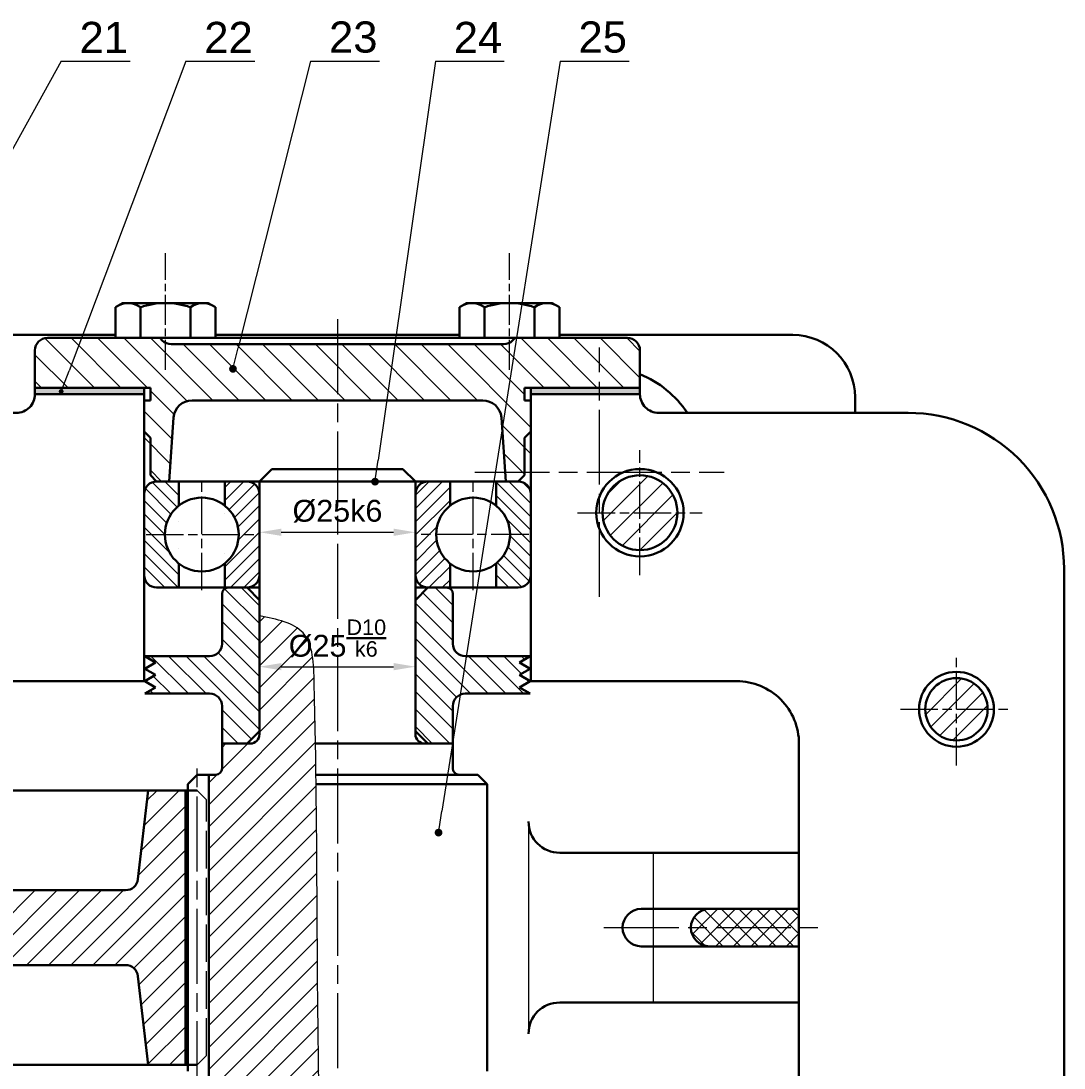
# Paper-space layout 'A0' of a CAD drawing. Header units: millimetres. Extents: x 0 to 1189, y 0 to 841.
# Drawn here: x 368.7 to 535.9, y 200.2 to 368 of the extents above; entities that cross this region are included whole.
import ezdxf

# ---------------------------------------------------------------- set-up
doc = ezdxf.new("R2010")
doc.units = ezdxf.units.MM
doc.header["$PDMODE"] = 35
for name, pattern in [('AM_ISO02W050', [7.5, 6, -1.5]), ('AM_ISO08W050', [18, 12, -1.5, 3, -1.5]), ('AM_ISO08W050x2', [9, 6, -0.75, 1.5, -0.75])]:
    doc.linetypes.add(name, pattern=pattern)
doc.layers.get('0').update_dxf_attribs({"lineweight": 30})
for name, color, linetype, lineweight in [('AM_0', 7, 'Continuous', 30), ('AM_3', 6, 'AM_ISO02W050', 13), ('AM_4N', 3, 'Continuous', 15), ('AM_5', 3, 'Continuous', 13), ('AM_7', 4, 'AM_ISO08W050', 13), ('AM_8', 1, 'Continuous', 15), ('net dam', 7, 'Continuous', 30), ('net manh', 2, 'Continuous', 13)]:
    doc.layers.add(name, color=color, linetype=linetype, lineweight=lineweight)
doc.styles.add('Annotative', font='arial.ttf')
doc.dimstyles.new('AM_ISO$0', dxfattribs={"dimtxt": 3.5, "dimasz": 3.5, "dimexe": 1, "dimexo": 1, "dimgap": 1.5, "dimtad": 1, "dimdsep": 46, "dimtxsty": 'Annotative', "dimcen": 0, "dimclrd": 66, "dimclre": 66, "dimclrt": 2, "dimadec": 0, "dimazin": 2, "dimtp": 0.1, "dimtm": 0.1, "dimtfac": 0.71, "dimtmove": 0, "dimatfit": 3, "dimfxl": 1, "dimtfillclr": 5, "dimlwd": 13, "dimlwe": 13, "dimarcsym": 1})
pattern_1 = [(45, (-4430.9117, -284.6103), (-1.767767, 1.767767), [])]
pattern_2 = [(135, (-4819.3211, -570.267), (-1.06066017, -1.06066017), [])]
pattern_3 = [(45, (-4819.3211, -570.267), (-1.06066017, 1.06066017), [])]

# ---------------------------------------------------------------- blocks, each defined once
blk = doc.blocks.new('đwdwwd')
for p, q in [((20.625, 0), (20.625, -49)), ((-14, -54), (-16, -54)), ((-12.5, -96), (-12.5, -55.5)), ((12.5, -96), (12.5, -55.5)), ((14.5, -96), (-14.5, -96)), ((-12.5, -96), (-10.5, -98)), ((12.5, -96), (-12.5, -96)), ((12.5, -96), (10.5, -98)), ((10.5, -98), (-10.5, -98))]:
    blk.add_line(p, q)
for centre, radius, start, end in [((19.5, -50), 1, 90, 180), ((-14, -55.5), 1.5, 0, 90), ((14, -55.5), 1.5, 90, 180)]:
    blk.add_arc(centre, radius, start, end)
at = {"layer": 'AM_0'}
for p, q in [((-24, -1.5), (-24, -47.5)), ((24, -1.5), (24, -47.5)), ((-24, -47.5), (-22.5, -49)), ((24, -47.5), (22.5, -49)), ((-22.5, -49), (3.436, -49)), ((19.5, -49), (22.5, -49))]:
    blk.add_line(p, q, dxfattribs=at)
blk = doc.blocks.new('xczcszcs')
for p, q in [((-46.5, 21), (46.5, 21)), ((-28.5, 21), (-28.5, 21)), ((-28.09, 20.59), (-28.5, 21)), ((28.09, 20.59), (28.5, 21)), ((-48.5, 19), (-48.5, 13)), ((-26.67, 20), (26.67, 20)), ((48.5, 19), (48.5, 13)), ((-48.5, 13), (-30, 13)), ((-30, 13), (-30, 11)), ((48.5, 13), (30, 13)), ((30, 13), (30, 11)), ((30, 13), (30, 11)), ((-31, 11), (-31, 6)), ((-31, 11), (-30, 11)), ((-23.29, 11), (23.29, 11)), ((31, 11), (30, 11)), ((31, 11), (31, 6)), ((-27, -2), (-26.28, 8.26)), ((27, -2), (26.28, 8.26)), ((-31, 6), (-31, 6)), ((-31, 6), (-30, 5)), ((31, 6), (30, 5)), ((31, 6), (31, 6)), ((-30, 5), (-30, -1)), ((30, 5), (30, -1)), ((-30, -1), (-29, -2)), ((30, -1), (29, -2)), ((-29, -2), (-27, -2)), ((27, -2), (29, -2))]:
    blk.add_line(p, q)
for centre, radius, start, end in [((-46.5, 19), 2, 90, 180), ((-26.67, 22), 2, 225, 270), ((26.67, 22), 2, 270, 315), ((46.5, 19), 2, 0, 90), ((-23.29, 8), 3, 90, 175), ((23.29, 8), 3, 5, 90)]:
    blk.add_arc(centre, radius, start, end)
blk = doc.blocks.new('M10')
for p, q in [((0, 10), (6.19, 10)), ((0, 10), (0, -10)), ((7, 8.59), (6.19, 10)), ((7, 8.59), (7, -8.59)), ((7, 8.59), (7, -8.59)), ((0, 5), (6.14, 5)), ((0, -5), (6.14, -5)), ((0, -10), (6.19, -10)), ((0.81, -10), (6.19, -10)), ((7, -8.59), (6.19, -10))]:
    blk.add_line(p, q)
for centre, radius, start, end in [((2.93, 7.5), 4.07, 322.1211, 37.8789), ((-8, 0), 15, 340.5288, 19.4712), ((2.93, -7.5), 4.07, 322.1211, 37.8789)]:
    blk.add_arc(centre, radius, start, end)
at = {"layer": 'AM_7', "linetype": 'AM_ISO08W050x2'}
blk.add_line((-6.38, 0), (16.99, 0), dxfattribs=at)
blk = doc.blocks.new('*D207')
at = {"color": 66, "linetype": 'ByBlock', "lineweight": 13, "transparency": 16777216}
for p, q in [((406.91, 267.53), (406.91, 263.48)), ((431.91, 267.53), (431.91, 263.48)), ((410.41, 264.48), (428.41, 264.48))]:
    blk.add_line(p, q, dxfattribs=at)
at = {"color": 66, "transparency": 16777216}
for points in [[(410.41, 265.06), (410.41, 263.9), (406.91, 264.48)], [(428.41, 265.06), (428.41, 263.9), (431.91, 264.48)]]:
    blk.add_solid(points, dxfattribs=at)
at = {"layer": 'Defpoints', "color": 0, "transparency": 16777216}
for p in [(406.91, 268.53), (431.91, 268.53), (431.91, 264.48)]:
    blk.add_point(p, dxfattribs=at)
at = {"color": 2, "transparency": 16777216, "insert": (419.41, 269), "char_height": 3.5, "attachment_point": 5, "style": 'Annotative'}
blk.add_mtext('%%C25{\\H0.71x;\\C3;\\SD10/k6;}', dxfattribs=at)
blk = doc.blocks.new('*D208')
at = {"color": 66, "linetype": 'ByBlock', "lineweight": 13, "transparency": 16777216}
for p, q in [((406.91, 286.66), (406.91, 285.02)), ((410.41, 286.02), (428.41, 286.02)), ((431.91, 286.66), (431.91, 285.02))]:
    blk.add_line(p, q, dxfattribs=at)
at = {"color": 66, "transparency": 16777216}
for points in [[(410.41, 286.6), (410.41, 285.44), (406.91, 286.02)], [(428.41, 286.6), (428.41, 285.44), (431.91, 286.02)]]:
    blk.add_solid(points, dxfattribs=at)
at = {"layer": 'Defpoints', "color": 0, "transparency": 16777216}
for p in [(406.91, 287.66), (431.91, 287.66), (431.91, 286.02)]:
    blk.add_point(p, dxfattribs=at)
at = {"color": 2, "transparency": 16777216, "insert": (419.41, 289.4), "char_height": 3.5, "attachment_point": 5, "style": 'Annotative'}
blk.add_mtext('%%C25k6', dxfattribs=at)
blk = doc.blocks.new('ssczdcscdzc')
at = {"layer": 'AM_8'}
h = blk.add_hatch(dxfattribs=at)
h.set_pattern_fill('_U', color=256, scale=1.5, angle=135, style=0, pattern_type=0)
h.set_pattern_definition(pattern_2)
edge = h.paths.add_edge_path()
edge.add_line((5.55, 8.5), (2, 8.5))
edge.add_arc((2, 6.5), 2, 90, 180)
edge.add_line((0, 6.5), (0, -6.5))
edge.add_arc((2, -6.5), 2, 180, 270)
edge.add_line((2, -8.5), (5.55, -8.5))
edge.add_line((5.55, -8.5), (5.55, -4.62))
edge.add_arc((9.25, 0), 5.92, 128.6822, 231.3178, ccw=False)
edge.add_line((5.55, 4.62), (5.55, 8.5))
h = blk.add_hatch(dxfattribs=at)
h.set_pattern_fill('_U', color=256, scale=1.5, angle=45, style=0, pattern_type=0)
h.set_pattern_definition(pattern_3)
edge = h.paths.add_edge_path()
edge.add_line((12.95, -8.5), (16.5, -8.5))
edge.add_arc((16.5, -6.5), 2, 270, 360)
edge.add_line((18.5, -6.5), (18.5, 6.5))
edge.add_arc((16.5, 6.5), 2, 0, 90)
edge.add_line((16.5, 8.5), (12.95, 8.5))
edge.add_line((12.95, 8.5), (12.95, 4.62))
edge.add_arc((9.25, 0), 5.92, -51.3178, 51.3178, ccw=False)
edge.add_line((12.95, -4.62), (12.95, -8.5))
h = blk.add_hatch(dxfattribs=at)
h.set_pattern_fill('_U', color=256, scale=1.5, angle=45, style=0, pattern_type=0)
h.set_pattern_definition(pattern_3)
edge = h.paths.add_edge_path()
edge.add_line((49.05, -8.5), (45.5, -8.5))
edge.add_arc((45.5, -6.5), 2, 180, 270, ccw=False)
edge.add_line((43.5, -6.5), (43.5, 6.5))
edge.add_arc((45.5, 6.5), 2, 450, 540, ccw=False)
edge.add_line((45.5, 8.5), (49.05, 8.5))
edge.add_line((49.05, 8.5), (49.05, 4.62))
edge.add_arc((52.75, 0), 5.92, 488.6822, 591.3178)
edge.add_line((49.05, -4.62), (49.05, -8.5))
h = blk.add_hatch(dxfattribs=at)
h.set_pattern_fill('_U', color=256, scale=1.5, angle=135, style=0, pattern_type=0)
h.set_pattern_definition(pattern_2)
edge = h.paths.add_edge_path()
edge.add_line((56.45, 8.5), (60, 8.5))
edge.add_arc((60, 6.5), 2, 360, 450, ccw=False)
edge.add_line((62, 6.5), (62, -6.5))
edge.add_arc((60, -6.5), 2, 270, 360, ccw=False)
edge.add_line((60, -8.5), (56.45, -8.5))
edge.add_line((56.45, -8.5), (56.45, -4.62))
edge.add_arc((52.75, 0), 5.92, 308.6822, 411.3178)
edge.add_line((56.45, 4.62), (56.45, 8.5))
for p, q in [((2, 8.5), (16.5, 8.5)), ((5.55, 8.5), (5.55, 4.62)), ((12.95, 8.5), (12.95, 4.62)), ((60, 8.5), (45.5, 8.5)), ((49.05, 8.5), (49.05, 4.62)), ((56.45, 8.5), (56.45, 4.62)), ((0, -6.5), (0, 6.5)), ((0, 6.5), (0, -6.5)), ((18.5, 6.5), (18.5, -6.5)), ((18.5, 6.5), (18.5, -6.5)), ((43.5, 6.5), (43.5, -6.5)), ((43.5, 6.5), (43.5, -6.5)), ((62, -6.5), (62, 6.5)), ((62, 6.5), (62, -6.5)), ((5.55, -4.62), (5.55, -8.5)), ((12.95, -4.62), (12.95, -8.5)), ((49.05, -4.62), (49.05, -8.5)), ((56.45, -4.62), (56.45, -8.5)), ((16.5, -8.5), (2, -8.5)), ((45.5, -8.5), (60, -8.5))]:
    blk.add_line(p, q)
for centre in [(9.25, 0), (52.75, 0)]:
    blk.add_circle(centre, 5.92)
for centre, start, end in [((2, 6.5), 90, 180), ((16.5, 6.5), 0, 90), ((45.5, 6.5), 90, 180), ((60, 6.5), 0, 90), ((2, -6.5), 180, 270), ((16.5, -6.5), 270, 0), ((45.5, -6.5), 180, 270), ((60, -6.5), 270, 0)]:
    blk.add_arc(centre, 2, start, end)
at = {"layer": 'AM_7', "linetype": 'AM_ISO08W050x2'}
for p, q in [((9.25, -8.92), (9.25, 8.92)), ((52.75, -8.92), (52.75, 8.92)), ((0.33, 0), (18.17, 0)), ((61.67, 0), (43.83, 0))]:
    blk.add_line(p, q, dxfattribs=at)

psp = doc.layouts.new('A0')

# ---------------------------------------------------------------- hatches: boundary and pattern name
h = psp.add_hatch(color=1)
h.paths.add_polyline_path([(244.409, 308.157), (244.409, 309.157), (226.909, 309.157), (226.909, 308.157)])
h.paths.add_polyline_path([(324.409, 309.157), (324.409, 308.157), (341.909, 308.157), (341.909, 309.157)])
h.paths.add_polyline_path([(450.409, 309.157), (450.409, 308.157), (467.909, 308.157), (467.909, 309.157)])
h.paths.add_polyline_path([(450.409, 137.157), (450.409, 136.157), (467.909, 136.157), (467.909, 137.157)])
h.paths.add_polyline_path([(388.409, 136.157), (388.409, 137.157), (373.081, 137.157), (372.521, 136.157)])
h.paths.add_polyline_path([(372.521, 136.157), (373.081, 137.157), (370.909, 137.157), (370.909, 136.157)])
h.paths.add_polyline_path([(324.409, 137.157), (324.409, 136.157), (341.909, 136.157), (341.909, 137.157)])
h.paths.add_polyline_path([(244.409, 136.157), (244.409, 137.157), (226.909, 137.157), (226.909, 136.157), (228.137, 136.157), (228.253, 136.396, -0.2877793), (228.09, 136.655, -1), (228.666, 136.655, -0.5530612), (228.253, 136.396), (228.137, 136.157)])
at = {"layer": 'AM_4N'}
h = psp.add_hatch(color=256, dxfattribs=at)
edge = h.paths.add_edge_path(flags=0)
edge.add_arc((402.655, 312.208), 0.625, 0, 360)
h = psp.add_hatch(color=1, dxfattribs=at)
h.dxf.hatch_style = 1
h.paths.add_polyline_path([(375.219, 308.869), (375.329, 309.157), (370.909, 309.157), (370.909, 308.157), (388.409, 308.157), (388.409, 309.157), (375.329, 309.157), (375.219, 308.869, -0.3113303), (375.403, 308.602, -1), (374.833, 308.602, -0.5251688)])
h = psp.add_hatch(color=3, dxfattribs=at)
h.dxf.hatch_style = 1
h.paths.add_polyline_path([(375.403, 308.602, 1), (374.833, 308.602, 1)])
h = psp.add_hatch(color=256, dxfattribs=at)
edge = h.paths.add_edge_path(flags=0)
edge.add_arc((425.439, 294.129), 0.625, 0, 360)
h = psp.add_hatch(color=256, dxfattribs=at)
edge = h.paths.add_edge_path(flags=0)
edge.add_arc((435.616, 237.888), 0.625, 0, 360)
at = {"layer": 'AM_8'}
h = psp.add_hatch(dxfattribs=at)
h.set_pattern_fill('_U', color=256, scale=3, angle=135, style=0, pattern_type=0)
h.set_pattern_definition([(135, (-4430.9117, -284.6103), (-2.1213203, -2.1213203), [])])
edge = h.paths.add_edge_path()
edge.add_line((378.357, 317.157), (372.909, 317.157))
edge.add_arc((372.909, 315.157), 2, 90, 180)
edge.add_line((370.909, 315.157), (370.909, 309.157))
edge.add_line((370.909, 309.157), (375.329, 309.157))
edge.add_line((375.329, 309.157), (376.374, 311.903))
edge.add_line((376.374, 311.903), (378.357, 317.157))
edge = h.paths.add_edge_path()
edge.add_line((391.324, 316.743), (390.909, 317.157))
edge.add_line((390.909, 317.157), (383.832, 317.157))
edge.add_line((383.832, 317.157), (378.357, 317.157))
edge.add_line((378.357, 317.157), (376.374, 311.903))
edge.add_line((376.374, 311.903), (375.329, 309.157))
edge.add_line((375.329, 309.157), (388.409, 309.157))
edge.add_line((388.409, 309.157), (389.409, 309.157))
edge.add_line((389.409, 309.157), (389.409, 307.157))
edge.add_line((389.409, 307.157), (388.409, 307.157))
edge.add_line((388.409, 307.157), (388.409, 298.157))
edge.add_line((388.409, 298.157), (389.409, 297.157))
edge.add_line((389.409, 297.157), (389.409, 294.157))
edge.add_line((389.409, 294.157), (392.409, 294.157))
edge.add_line((392.409, 294.157), (393.132, 304.42))
edge.add_arc((396.119, 304.159), 2.998, 90, 175, ccw=False)
edge.add_line((396.119, 307.157), (419.409, 307.157))
edge.add_line((419.409, 307.157), (419.409, 316.157))
edge.add_line((419.409, 316.157), (392.738, 316.157))
edge.add_arc((392.738, 318.157), 2, 225, 270, ccw=False)
edge = h.paths.add_edge_path(flags=16)
edge.add_arc((402.655, 312.208), 0.438, 0, 360)
h.paths.add_polyline_path([(428.598, 316.157), (419.409, 316.157), (419.409, 307.157), (427.307, 307.157)])
edge = h.paths.add_edge_path()
edge.add_line((448.111, 317.157), (447.909, 317.157))
edge.add_line((447.909, 317.157), (447.495, 316.743))
edge.add_arc((446.081, 318.157), 2, 270, 315, ccw=False)
edge.add_line((446.081, 316.157), (428.598, 316.157))
edge.add_line((428.598, 316.157), (427.307, 307.157))
edge.add_line((427.307, 307.157), (442.7, 307.157))
edge.add_arc((442.7, 304.159), 2.998, 5, 90, ccw=False)
edge.add_line((445.686, 304.42), (445.835, 302.718))
edge.add_line((445.835, 302.718), (448.111, 317.157))
edge = h.paths.add_edge_path()
edge.add_arc((465.909, 315.157), 2, 0, 90)
edge.add_line((465.909, 317.157), (448.111, 317.157))
edge.add_line((448.111, 317.157), (445.835, 302.718))
edge.add_line((445.835, 302.718), (446.409, 294.157))
edge.add_line((446.409, 294.157), (449.409, 294.157))
edge.add_line((449.409, 294.157), (449.409, 297.157))
edge.add_line((449.409, 297.157), (450.409, 298.157))
edge.add_line((450.409, 298.157), (450.409, 307.157))
edge.add_line((450.409, 307.157), (449.409, 307.157))
edge.add_line((449.409, 307.157), (449.409, 309.157))
edge.add_line((449.409, 309.157), (467.909, 309.157))
edge.add_line((467.909, 309.157), (467.909, 315.157))
h = psp.add_hatch(dxfattribs=at)
h.set_pattern_fill('_U', color=256, scale=2.5, angle=45, style=0, pattern_type=0)
h.set_pattern_definition(pattern_1)
edge = h.paths.add_edge_path()
edge.add_arc((467.91, 289.157), 6, 191.45916, 520.86657)
edge.add_arc((467.91, 289.157), 6, 160.86657, 191.45916)
h = psp.add_hatch(dxfattribs=at)
h.set_pattern_fill('_U', color=256, scale=2, angle=135, style=0, pattern_type=0)
h.set_pattern_definition([(135, (-4430.9117, -284.6103), (-1.4142136, -1.4142136), [])])
edge = h.paths.add_edge_path()
edge.add_line((439.1, 259.986), (440.072, 266.157))
edge.add_line((440.072, 266.157), (439.909, 266.157))
edge.add_arc((439.909, 268.157), 2, 180, 270, ccw=False)
edge.add_line((437.909, 268.157), (437.909, 276.157))
edge.add_arc((436.909, 276.157), 1, 0, 90)
edge.add_line((436.909, 277.157), (435.153, 277.157))
edge.add_line((435.153, 277.157), (433.909, 277.157))
edge.add_line((433.909, 277.157), (431.909, 275.157))
edge.add_line((431.909, 275.157), (431.909, 253.157))
edge.add_line((431.909, 253.157), (432.909, 252.157))
edge.add_line((432.909, 252.157), (435.409, 252.157))
edge.add_line((435.409, 252.157), (437.866, 252.157))
edge.add_line((437.866, 252.157), (437.909, 252.434))
edge.add_line((437.909, 252.434), (437.909, 258.157))
edge.add_arc((439.909, 258.157), 2, 113.88092, 180, ccw=False)
edge = h.paths.add_edge_path()
edge.add_line((448.577, 263.157), (450.309, 264.157))
edge.add_line((450.309, 264.157), (448.577, 265.157))
edge.add_line((448.577, 265.157), (450.309, 266.157))
edge.add_line((450.309, 266.157), (440.072, 266.157))
edge.add_line((440.072, 266.157), (439.1, 259.986))
edge.add_arc((439.909, 258.157), 2, 90, 113.88092, ccw=False)
edge.add_line((439.909, 260.157), (450.309, 260.157))
edge.add_line((450.309, 260.157), (448.577, 261.157))
edge.add_line((448.577, 261.157), (450.309, 262.157))
edge.add_line((450.309, 262.157), (448.577, 263.157))
edge = h.paths.add_edge_path()
edge.add_line((406.909, 275.157), (404.909, 277.157))
edge.add_line((404.909, 277.157), (401.909, 277.157))
edge.add_arc((401.909, 276.157), 1, 90, 180)
edge.add_line((400.909, 276.157), (400.909, 268.157))
edge.add_arc((398.909, 268.157), 2, -90, 0, ccw=False)
edge.add_line((398.909, 266.157), (388.509, 266.157))
edge.add_line((388.509, 266.157), (390.241, 265.157))
edge.add_line((390.241, 265.157), (388.509, 264.157))
edge.add_line((388.509, 264.157), (390.241, 263.157))
edge.add_line((390.241, 263.157), (388.509, 262.157))
edge.add_line((388.509, 262.157), (390.241, 261.157))
edge.add_line((390.241, 261.157), (388.509, 260.157))
edge.add_line((388.509, 260.157), (398.909, 260.157))
edge.add_arc((398.909, 258.157), 2, 0, 90, ccw=False)
edge.add_line((400.909, 258.157), (400.909, 252.157))
edge.add_line((400.909, 252.157), (404.909, 252.157))
edge.add_line((404.909, 252.157), (406.909, 254.157))
edge.add_line((406.909, 254.157), (406.909, 275.157))
h = psp.add_hatch(dxfattribs=at)
h.set_pattern_fill('_U', color=256, scale=2.5, angle=45, style=0, pattern_type=0)
h.set_pattern_definition(pattern_1)
edge = h.paths.add_edge_path()
edge.add_line((406.909, 272.622), (406.909, 253.157))
edge.add_arc((405.909, 253.157), 1, -90, 0, ccw=False)
edge.add_line((405.909, 252.157), (400.909, 252.157))
edge.add_line((400.909, 252.157), (400.909, 248.157))
edge.add_arc((399.909, 248.157), 1, -90, 0, ccw=False)
edge.add_line((399.909, 247.157), (398.784, 247.157))
edge.add_line((398.784, 247.157), (398.784, 198.157))
edge.add_line((398.784, 198.157), (399.909, 198.157))
edge.add_arc((399.909, 197.157), 1, 0, 90, ccw=False)
edge.add_line((400.909, 197.157), (400.909, 193.157))
edge.add_line((400.909, 193.157), (405.476, 193.155))
edge.add_arc((405.409, 191.657), 1.5, 3.7747, 87.44314, ccw=False)
edge.add_line((406.906, 191.756), (406.909, 175.622))
edge.add_spline(control_points=[(406.909, 175.622), (409.9, 176.566), (416.959, 178.796), (416.686, 187.414), (416.562, 192.424), (416.544, 193.157)], knot_values=[0, 0, 0, 0, 8.5686172, 20.2267173, 22.2412334, 22.2412334, 22.2412334, 22.2412334], degree=3, periodic=0)
edge.add_spline(control_points=[(416.544, 193.157), (416.504, 194.854), (416.468, 196.519), (416.436, 198.157)], knot_values=[22.2412334, 22.2412334, 22.2412334, 22.2412334, 26.908397, 26.908397, 26.908397, 26.908397], degree=3, periodic=0)
edge.add_spline(control_points=[(416.436, 198.157), (416.426, 198.659), (416.417, 199.159), (416.408, 199.657)], knot_values=[26.908397, 26.908397, 26.908397, 26.908397, 28.3402017, 28.3402017, 28.3402017, 28.3402017], degree=3, periodic=0)
edge.add_spline(control_points=[(416.408, 199.657), (416.237, 209.063), (416.163, 224.005), (416.079, 238.901), (415.993, 245.657)], knot_values=[28.3402017, 28.3402017, 28.3402017, 28.3402017, 55.4095953, 75.7198205, 75.7198205, 75.7198205, 75.7198205], degree=3, periodic=0)
edge.add_spline(control_points=[(415.993, 245.657), (415.987, 246.155), (415.98, 246.655), (415.973, 247.157)], knot_values=[75.7198205, 75.7198205, 75.7198205, 75.7198205, 77.2168683, 77.2168683, 77.2168683, 77.2168683], degree=3, periodic=0)
edge.add_spline(control_points=[(415.973, 247.157), (415.951, 248.799), (415.925, 250.463), (415.895, 252.157)], knot_values=[77.2168683, 77.2168683, 77.2168683, 77.2168683, 82.1119155, 82.1119155, 82.1119155, 82.1119155], degree=3, periodic=0)
edge.add_spline(control_points=[(415.895, 252.157), (415.841, 255.281), (415.712, 261.435), (415.438, 270.948), (409.635, 272.035), (406.909, 272.622)], knot_values=[82.1119155, 82.1119155, 82.1119155, 82.1119155, 91.1425563, 99.3696457, 106.8774882, 106.8774882, 106.8774882, 106.8774882], degree=3, periodic=0)
h = psp.add_hatch(dxfattribs=at)
h.set_pattern_fill('_U', color=256, scale=2, angle=45, style=0, pattern_type=0)
h.set_pattern_definition([(45, (-4430.9117, -289.6103), (-1.4142136, 1.4142136), [])])
edge = h.paths.add_edge_path()
edge.add_arc((518.659, 257.657), 5, 11.45916, 203.45427)
edge.add_arc((518.659, 257.657), 5, 203.45427, 371.45916)
h = psp.add_hatch(dxfattribs=at)
h.set_pattern_fill('_U', color=256, scale=2.5, angle=45, style=0, pattern_type=0)
h.set_pattern_definition(pattern_1)
edge = h.paths.add_edge_path()
edge.add_line((339.972, 228.657), (320.001, 228.657))
edge.add_arc((320.001, 230.657), 2, 186.43625, 270, ccw=False)
edge.add_line((318.014, 230.433), (316.409, 244.657))
edge.add_line((316.409, 244.657), (306.909, 244.657))
edge.add_line((306.909, 244.657), (304.409, 242.157))
edge.add_line((304.409, 242.157), (304.409, 203.157))
edge.add_line((304.409, 203.157), (306.909, 200.657))
edge.add_line((306.909, 200.657), (309.409, 200.657))
edge.add_line((309.409, 200.657), (316.409, 200.657))
edge.add_line((316.409, 200.657), (318.014, 214.881))
edge.add_arc((320.001, 214.657), 2, 90, 173.56375, ccw=False)
edge.add_line((320.001, 216.657), (339.972, 216.657))
edge.add_line((339.972, 216.657), (339.972, 228.657))
edge = h.paths.add_edge_path()
edge.add_line((395.034, 244.657), (389.032, 244.657))
edge.add_line((389.032, 244.657), (387.428, 230.433))
edge.add_arc((385.441, 230.657), 2, 270, 353.56625, ccw=False)
edge.add_line((385.441, 228.657), (364.972, 228.657))
edge.add_line((364.972, 228.657), (364.972, 216.657))
edge.add_line((364.972, 216.657), (385.441, 216.657))
edge.add_arc((385.441, 214.657), 2, 6.43375, 90, ccw=False)
edge.add_line((387.428, 214.881), (389.032, 200.657))
edge.add_line((389.032, 200.657), (395.034, 200.657))
edge.add_line((395.034, 200.657), (395.034, 244.657))
h = psp.add_hatch(dxfattribs=at)
h.set_pattern_fill('_U', color=256, scale=2, angle=225, style=0, double=1, pattern_type=0)
h.set_pattern_definition([(225, (-4430.9117, -284.6103), (1.4142136, -1.4142136), []), (315, (-4430.9117, -284.6103), (1.4142136, 1.4142136), [])])
h.paths.add_polyline_path([(479.073, 225.657, 1), (479.073, 219.657), (493.409, 219.657), (493.409, 225.657)])

# ---------------------------------------------------------------- linework, layer by layer
for p, q in [((333.979, 317.657), (383.832, 317.657)), ((399.832, 317.657), (438.986, 317.657)), ((454.986, 318.157), (454.986, 318.157)), ((454.986, 317.657), (492.41, 317.657)), ((370.909, 308.157), (388.409, 308.157)), ((388.409, 262.157), (388.409, 308.157)), ((450.409, 262.157), (450.409, 308.157)), ((467.909, 308.157), (450.409, 308.157)), ((502.41, 308.157), (502.41, 305.157)), ((502.41, 307.657), (502.41, 305.157)), ((431.909, 279.157), (431.909, 254.157)), ((401.909, 277.157), (406.009, 277.157)), ((404.909, 277.157), (406.909, 275.157)), ((406.009, 277.157), (406.909, 277.157)), ((406.909, 278.257), (406.909, 254.157)), ((406.909, 278.157), (406.909, 253.657)), ((431.909, 278.257), (431.909, 253.657)), ((431.909, 277.157), (436.909, 277.157)), ((433.909, 277.157), (431.909, 275.157)), ((400.909, 276.157), (400.909, 268.157)), ((437.909, 268.157), (437.909, 276.157)), ((388.509, 266.157), (398.909, 266.157)), ((390.241, 265.157), (388.509, 266.157)), ((390.241, 265.157), (388.509, 264.157)), ((439.909, 266.157), (450.309, 266.157)), ((448.577, 265.157), (450.309, 266.157)), ((448.577, 265.157), (450.309, 264.157)), ((390.241, 263.157), (388.509, 264.157)), ((448.577, 263.157), (450.309, 264.157)), ((388.409, 262.157), (388.509, 262.157)), ((390.241, 263.157), (388.509, 262.157)), ((390.241, 261.157), (388.509, 262.157)), ((448.577, 263.157), (450.309, 262.157)), ((448.577, 261.157), (450.309, 262.157)), ((450.409, 262.157), (450.309, 262.157)), ((390.241, 261.157), (388.509, 260.157)), ((388.509, 260.157), (398.909, 260.157)), ((439.909, 260.157), (450.309, 260.157)), ((448.577, 261.157), (450.309, 260.157)), ((400.909, 258.157), (400.909, 252.157)), ((437.909, 252.157), (437.909, 258.157)), ((406.909, 254.157), (404.909, 252.157)), ((431.909, 254.157), (433.909, 252.157)), ((400.909, 252.157), (405.409, 252.157)), ((400.909, 248.157), (400.909, 252.157)), ((437.866, 252.157), (415.895, 252.157)), ((432.909, 252.157), (437.909, 252.157)), ((437.909, 248.157), (437.909, 252.157)), ((441.909, 247.157), (438.909, 247.157)), ((443.409, 245.657), (415.993, 245.657)), ((389.033, 244.661), (387.428, 230.433)), ((395.034, 244.657), (395.034, 200.657)), ((493.409, 234.657), (455.041, 234.657)), ((385.441, 228.657), (320.001, 228.657)), ((493.409, 225.657), (468.12, 225.657)), ((493.409, 219.657), (468.12, 219.657)), ((385.441, 216.657), (320.001, 216.657)), ((389.033, 200.652), (387.428, 214.881)), ((493.409, 210.657), (455.041, 210.657)), ((390.534, 200.665), (390.534, 200.657))]:
    psp.add_line(p, q)
for points in [[(370.909, 309.157), (388.409, 309.157), (388.409, 308.157), (370.909, 308.157)], [(467.909, 309.157), (450.409, 309.157), (450.409, 308.157), (467.909, 308.157)]]:
    psp.add_lwpolyline(points, close=True)
for points in [[(341.909, 308.157), (341.909, 308.157, 0.4142136), (344.909, 305.157), (367.909, 305.157, 0.4142136), (370.909, 308.157), (370.909, 308.157)], [(467.909, 308.157), (467.909, 308.157, 0.4142136), (470.909, 305.157), (510.909, 305.157, -0.4142136), (535.909, 280.157), (535.909, 165.157, -0.4142136), (510.909, 140.157), (470.909, 140.157, 0.4142136), (467.909, 137.157), (467.909, 136.157)], [(450.409, 262.157), (483.409, 262.157, -0.4142136), (493.409, 252.157), (493.409, 193.157, -0.4142136), (483.409, 183.157), (450.409, 183.157)]]:
    psp.add_lwpolyline(points, format="xyb")
psp.add_lwpolyline([(324.409, 262.157), (388.409, 262.157)])
at = {"extrusion": (0, 0, -1)}
psp.add_circle((-467.91, 289.157), 7, dxfattribs=at)
for centre, radius in [((467.91, 289.157), 6), ((518.659, 257.657), 6), ((518.659, 257.657), 5)]:
    psp.add_circle(centre, radius)
for centre, radius, start, end in [((492.41, 307.657), 10, 360, 90), ((461.41, 295.657), 17, 33.97448, 67.52256), ((401.909, 276.157), 1, 90, 180), ((436.909, 276.157), 1, 360, 90), ((398.909, 268.157), 2, 270, 0), ((439.909, 268.157), 2, 180, 270), ((398.909, 258.157), 2, 0, 90), ((439.909, 258.157), 2, 90, 180), ((438.909, 248.157), 1, 180, 270), ((455.041, 239.657), 5, 180, 270), ((385.441, 230.657), 2, 270, 353.56625), ((468.12, 222.657), 3, 90, 270), ((479.073, 222.657), 3, 90, 270), ((385.441, 214.657), 2, 6.43375, 90), ((455.041, 205.657), 5, 90, 180)]:
    psp.add_arc(centre, radius, start, end)
at = {"layer": 'AM_0'}
for p, q in [((396.909, 244.657), (302.177, 244.657)), ((171.909, 200.657), (396.909, 200.657))]:
    psp.add_line(p, q, dxfattribs=at)
at = {"layer": 'AM_3'}
for p, q in [((398.409, 243.157), (396.909, 244.657)), ((398.409, 202.157), (398.409, 243.157)), ((398.409, 202.157), (396.909, 200.657))]:
    psp.add_line(p, q, dxfattribs=at)
at = {"layer": 'AM_4N'}
psp.add_circle((375.118, 308.602), 0.285, dxfattribs=at)
at = {"layer": 'AM_5', "color": 66}
for p, q in [((375.103, 361.511), (322.192, 265.959)), ((395.103, 361.511), (376.374, 311.903)), ((415.103, 361.511), (403.512, 315.602)), ((435.103, 361.511), (425.936, 297.593)), ((455.103, 361.511), (436.161, 241.345))]:
    psp.add_line(p, q, dxfattribs=at)
at = {"layer": 'AM_5'}
for p, q in [((375.103, 361.511), (386.16, 361.511)), ((395.103, 361.511), (406.16, 361.511)), ((415.103, 361.511), (426.16, 361.511)), ((435.103, 361.511), (446.16, 361.511)), ((455.103, 361.511), (466.16, 361.511))]:
    psp.add_line(p, q, dxfattribs=at)
at = {"layer": 'AM_5', "color": 66, "linetype": 'Continuous'}
for p, q in [((402.808, 312.814), (403.512, 315.602)), ((375.118, 308.602), (376.374, 311.903)), ((425.528, 294.747), (425.936, 297.593)), ((435.714, 238.505), (436.161, 241.345))]:
    psp.add_line(p, q, dxfattribs=at)
at = {"layer": 'AM_5', "color": 3}
for p, q in [((450.041, 239.657), (450.041, 205.657)), ((470.052, 234.657), (470.052, 210.657))]:
    psp.add_line(p, q, dxfattribs=at)
at = {"layer": 'AM_7'}
for p, q in [((419.409, 320.157), (419.409, 45.881)), ((461.41, 275.657), (461.41, 315.657)), ((441.41, 295.657), (481.41, 295.657)), ((396.909, 195.657), (396.909, 249.657)), ((462.12, 222.657), (496.409, 222.657))]:
    psp.add_line(p, q, dxfattribs=at)
at = {"layer": 'AM_7', "linetype": 'AM_ISO08W050x2'}
for p, q in [((467.91, 279.157), (467.91, 299.157)), ((457.91, 289.157), (477.91, 289.157)), ((518.659, 248.657), (518.659, 266.657)), ((509.659, 257.657), (527.659, 257.657))]:
    psp.add_line(p, q, dxfattribs=at)
at = {"layer": 'net manh'}
psp.add_spline([(406.909, 175.622), (414.569, 179.462), (416.599, 190.942), (416.149, 226.122), (415.689, 261.852), (413.899, 269.882), (406.909, 272.622)], degree=3, dxfattribs=at)

# ---------------------------------------------------------------- block references
for name, p in [('xczcszcs', (419.409, 296.157)), ('ssczdcscdzc', (388.409, 285.657))]:
    psp.add_blockref(name, p)
at = {"rotation": 180}
psp.add_blockref('đwdwwd', (419.409, 198.157), dxfattribs=at)
at = {"layer": 'net dam', "xscale": -0.8, "yscale": 0.8, "zscale": 0.8, "rotation": 269.9999999999999}
for p in [(391.832, 317.157), (446.986, 317.157)]:
    psp.add_blockref('M10', p, dxfattribs=at)

# ---------------------------------------------------------------- texts
at = {"layer": 'AM_5', "color": 3, "char_height": 5, "attachment_point": 8, "style": 'Annotative'}
for s, insert in [('21', (381.944, 362.823)), ('22', (401.944, 362.823)), ('23', (421.944, 362.823)), ('24', (441.944, 362.823)), ('25', (461.944, 362.823))]:
    psp.add_mtext(s, dxfattribs=dict(at, insert=insert))

# ---------------------------------------------------------------- dimensions: what is measured, and where the dimension line sits
for base, p1, p2, text, picture, middle in [((431.909, 286.019), (406.909, 287.657), (431.909, 287.657), '%%C<>k6', '*D208', (419.409, 289.404)), ((431.909, 264.482), (406.909, 268.534), (431.909, 268.534), '%%C<>{\\H0.71x;\\C3;\\SD10/k6;}', '*D207', (419.409, 269.004))]:
    dim = psp.add_linear_dim(base=base, p1=p1, p2=p2, text=text, dimstyle='AM_ISO$0', override={"dimpost": ''})
    dim.commit()
    dim.dimension.update_dxf_attribs({"geometry": picture, "text_midpoint": middle})

doc.saveas('drawing.dxf')
